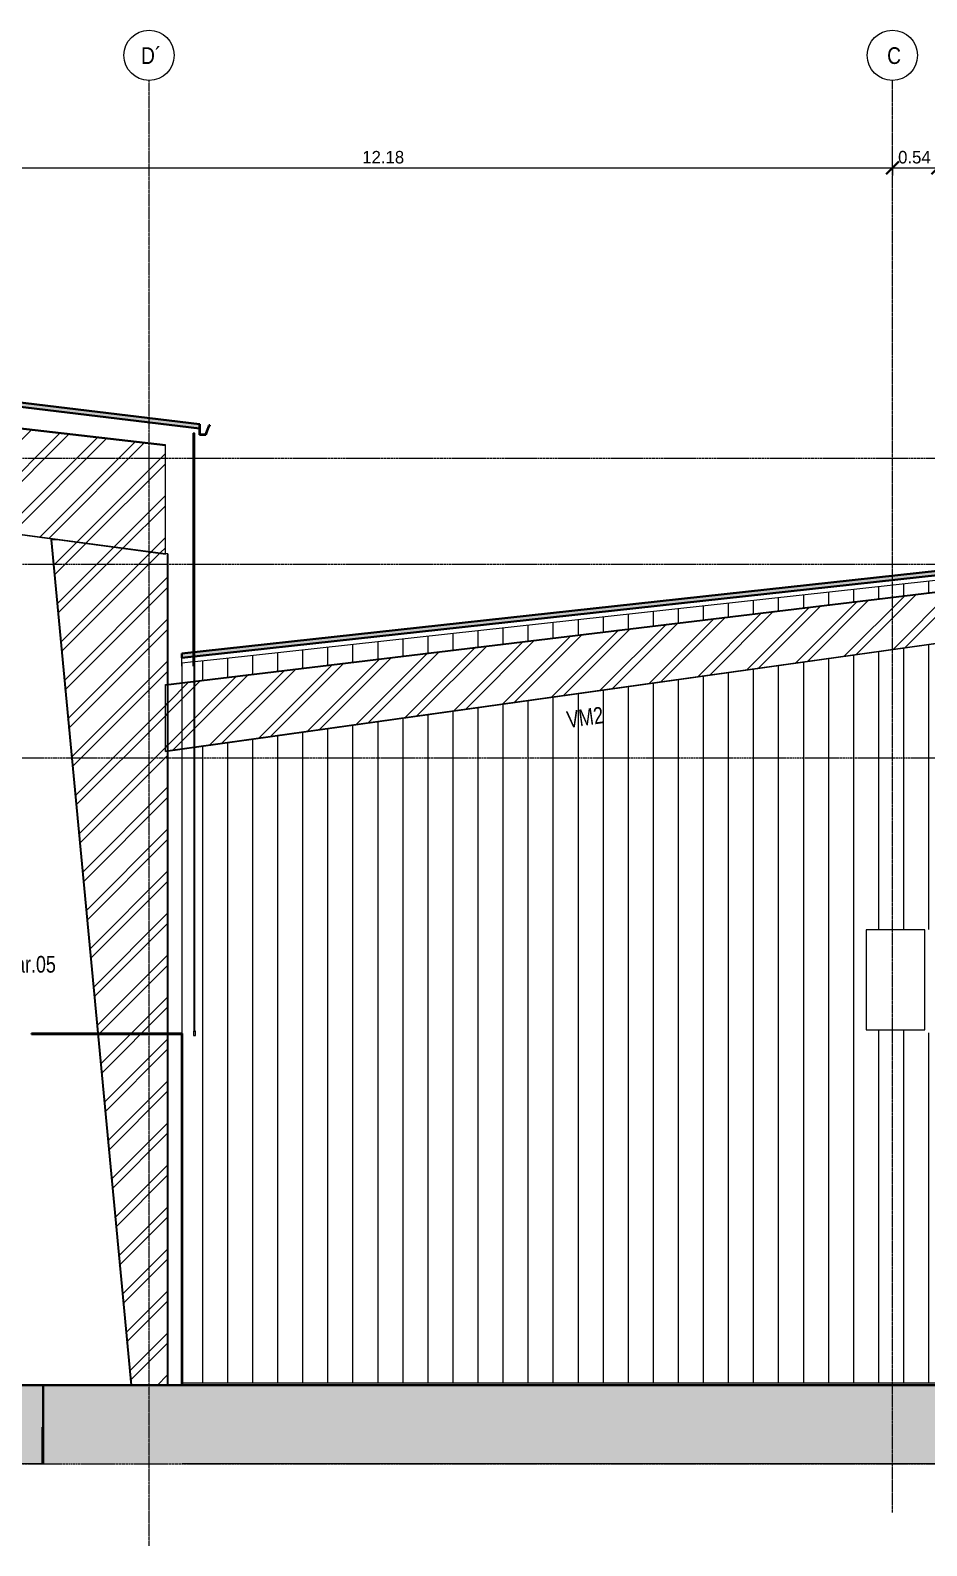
# Model space of a CAD drawing. Header units: centimetres. Extents: x -6646 to 16699, y -115 to 1717.
# Drawn here: x 13751 to 14825, y -98 to 1717 of the extents above; entities that cross this region are included whole.
import ezdxf

# ---------------------------------------------------------------- set-up
doc = ezdxf.new("R2010")
doc.units = ezdxf.units.CM
doc.linetypes.add('Centre', pattern=[3.175, 0.635, -0.475, 1.59, -0.475])
doc.linetypes.add('Grid Line', pattern=[2.2225, 1.27, -0.3175, 0.3175, -0.3175])
for name, color, linetype, lineweight in [('A-ANNO-DIMS', 7, 'Continuous', 9), ('A-ANNO-DIMS-100', 7, 'Continuous', 9), ('A-FLOR', 7, 'Continuous', 9), ('A-FLOR-LEVL', 7, 'Continuous', 9), ('A-FLOR-PATT', 7, 'Continuous', 35), ('A-ROOF', 7, 'Continuous', 9), ('A-ROOF-MCUT', 7, 'Continuous', 35), ('A-ROOF-OTLN', 7, 'Continuous', 9), ('A-ROOF-PATT', 7, 'Continuous', 35), ('A-WALL', 7, 'Continuous', 9), ('A-WALL-PATT', 7, 'Continuous', 35), ('C-BLDG-PADS', 7, 'Continuous', 9), ('M-EQPM', 7, 'Continuous', 9), ('S-BEAM', 7, 'Continuous', 9), ('S-BEAM-IDEN', 7, 'Continuous', 18), ('S-COLS', 7, 'Continuous', 9), ('S-COLS-IDEN', 7, 'Continuous', 9), ('S-GRID', 7, 'Continuous', 9), ('S-GRID-IDEN', 7, 'Continuous', 9)]:
    doc.layers.add(name, color=color, linetype=linetype, lineweight=lineweight)
doc.styles.add('Century Gothic_1', font='GOTHIC.TTF', dxfattribs={"height": 15})
doc.styles.add('Century Gothic_2', font='GOTHIC.TTF', dxfattribs={"width": 0.8, "height": 20})
doc.styles.add('Saira Condensed', font='SairaCondensed-Regular.ttf', dxfattribs={"height": 20})
doc.dimstyles.new('FCA_N_Cotas_E100', dxfattribs={"dimscale": 30.48, "dimtxt": 15.662524, "dimasz": 0.492126, "dimexe": 0.656168, "dimexo": 0.656168, "dimgap": 0.032808, "dimtad": 1, "dimlfac": 0.01, "dimrnd": 0.01, "dimzin": 0, "dimdsep": 46, "dimtxsty": 'Century Gothic_1', "dimblk1": 'OBLIQUE', "dimblk2": 'OBLIQUE', "dimsah": 1, "dimcen": 0.09, "dimdle": 0.656168, "dimadec": 3, "dimazin": 2, "dimtfac": 1, "dimtdec": 4, "dimtix": 1, "dimtmove": 0, "dimatfit": 3, "dimfxl": 1, "dimtvp": 1, "dimtolj": 1, "dimtzin": 0, "dimarcsym": 2})
pattern_1 = [(45, (16122.79, 0), (-25.14472, 25.14472), []), (45, (16122.79, 38.1), (-25.14472, 25.14472), [])]

# ---------------------------------------------------------------- blocks, each defined once
blk = doc.blocks.new('RVR-PQ-Extractor - 0_70x1_20-1839096-Elevación Eje 22')
at = {"layer": 'M-EQPM', "color": 254, "true_color": 0xcccccc}
for p, q in [((-780.3, 639.7), (-780.3, 519.7)), ((-710.3, 639.7), (-780.3, 639.7)), ((-710.3, 519.7), (-710.3, 639.7)), ((-780.3, 519.7), (-710.3, 519.7))]:
    blk.add_line(p, q, dxfattribs=at)
blk = doc.blocks.new('PQ_RVR_ARQ-01_ZZ_ZZ_MO_T_A_rvt-3-Elevación Eje 22')
at = {"layer": 'A-FLOR', "true_color": 0xeaeaea}
h = blk.add_hatch(color=254, dxfattribs=at)
h.paths.add_polyline_path([(-2198.9, 514.5), (-2182.1, 514.5), (-2182.1, 515.5), (-2198.9, 515.5)])
h.paths.add_polyline_path([(-2338.9, 514.5), (-2282.9, 514.5), (-2283, 515.5), (-2362.2, 515.5), (-2362.2, 514.5)])
at = {"layer": 'A-ROOF-PATT', "lineweight": 9, "true_color": 0xeaeaea}
for points in [[(-2160.9, 1240.2), (-2160.9, 1245.2), (-4136.8, 1483.4), (-6109.6, 1250.8), (-6109.6, 1245.8), (-4136.8, 1478.4), (-2201.9, 1245.1)], [(-247.9, 964), (-247.9, 969.1), (-1206.2, 1077.3), (-2182.3, 970.5), (-2182.3, 965.5), (-1206.2, 1072.3), (-281.8, 967.9)]]:
    blk.add_hatch(color=254, dxfattribs=at).paths.add_polyline_path(points)
at = {"layer": 'A-WALL-PATT', "lineweight": 9, "true_color": 0xeaeaea}
for points in [[(-2168, 955.5), (-2167.5, 955.5), (-2167.5, 1234.5), (-2168, 1234.5), (-2168, 976.5)], [(-2181.6, 94), (-2181.6, 515.5), (-2182.1, 515.5), (-2182.1, 94)]]:
    blk.add_hatch(color=254, dxfattribs=at).paths.add_polyline_path(points)
at = {"layer": 'A-WALL-PATT', "lineweight": 9, "true_color": 0xf2f2f2}
h = blk.add_hatch(dxfattribs=at)
h.set_pattern_fill('FP_17', style=0, pattern_type=2)
h.set_pattern_definition([(90, (7.864, 0), (-30, 2e-15), [])])
h.paths.add_polyline_path([(-2181.6, 96.5), (-595.7, 96.5), (-595.7, 394.9), (-337.6, 394.9), (-337.6, 96.5), (-325.6, 96.5), (-351.2, 869.8), (-1217.7, 991), (-2167, 858.2), (-2167, 518), (-2165.7, 518), (-2165.7, 513), (-2168.2, 513), (-2168.2, 518), (-2167.5, 518), (-2167.5, 858.1), (-2182.1, 856.1), (-2182.1, 515.5), (-2181.6, 515.5), (-2181.6, 195.2)])
h.paths.add_polyline_path([(-258.3, 96.5), (-257.6, 96.5), (-257.6, 964.4), (-1206.4, 1066.1), (-2167, 960.5), (-2167, 937.5), (-1217.5, 1051.9), (-281.8, 940.7), (-281.8, 883.3), (-284.9, 861.1), (-281.2, 860.6), (-281.2, 96.5), (-258.3, 96.5)])
h.paths.add_polyline_path([(-717.7, 377.1), (-717.7, 383.2), (-640, 383.2), (-640, 377.1), (-644, 377.1), (-644, 382.2), (-713.7, 382.2), (-713.7, 377.1)])
h.paths.add_polyline_path([(-1213.5, 516), (-1287.3, 516), (-1287.3, 639.8), (-1213.5, 639.8), (-1213.5, 517.1)])
h.paths.add_polyline_path([(-634.6, 518.2), (-708.2, 518.2), (-708.2, 642), (-634.4, 642), (-634.4, 518.2)])
h.paths.add_polyline_path([(-1311.4, 519.7), (-1362, 519.7), (-1362, 639.7), (-1292, 639.7), (-1292, 519.7), (-1293, 519.7)])
h.paths.add_polyline_path([(-780.3, 519.7), (-780.3, 639.7), (-710.3, 639.7), (-710.3, 519.7), (-779.3, 519.7)])
h.paths.add_polyline_path([(-2182.1, 935.7), (-2167.5, 937.4), (-2167.5, 955.5), (-2168, 955.5), (-2168, 960.4), (-2182.1, 958.9)])
at = {"layer": 'A-FLOR', "color": 254, "lineweight": 35, "true_color": 0xcccccc}
for p, q in [((-2182.1, 515.5), (-2362.2, 515.5)), ((-2362.2, 515.5), (-2362.2, 514.5)), ((-2362.2, 514.5), (-2182.1, 514.5)), ((-2182.1, 514.5), (-2182.1, 515.5)), ((-2348.2, 94), (-5918.3, 94)), ((-270.8, 94), (-2181.6, 94))]:
    blk.add_line(p, q, dxfattribs=at)
at = {"layer": 'A-ROOF', "color": 254, "lineweight": 35, "true_color": 0xcccccc}
for p, q in [((-2160.9, 1245.2), (-4136.8, 1483.4)), ((-4136.8, 1478.4), (-2160.9, 1240.2)), ((-2160.9, 1240.2), (-2160.9, 1245.2)), ((-1206.2, 1077.3), (-2182.3, 970.5)), ((-2182.3, 965.5), (-1206.2, 1072.3)), ((-2182.3, 970.5), (-2182.3, 965.5))]:
    blk.add_line(p, q, dxfattribs=at)
at = {"layer": 'A-ROOF-MCUT', "color": 254, "true_color": 0xcccccc}
for p, q in [((-2160.6, 1245.2), (-2160.9, 1245.2)), ((-2160.9, 1245.2), (-2160.9, 1232.7)), ((-2160.6, 1233.1), (-2160.6, 1245.2)), ((-2149.9, 1243), (-2153.7, 1233.1)), ((-2153.5, 1232.7), (-2149.7, 1242.7)), ((-2148.7, 1243), (-2149.9, 1243)), ((-2148.4, 1244), (-2149.7, 1244)), ((-2149.7, 1244), (-2149.7, 1243.6)), ((-2149.7, 1243.6), (-2148.7, 1243.6)), ((-2149.7, 1242.7), (-2148.4, 1242.7)), ((-2148.7, 1243.6), (-2148.7, 1243)), ((-2148.4, 1242.7), (-2148.4, 1244)), ((-2160.9, 1232.7), (-2153.5, 1232.7)), ((-2153.7, 1233.1), (-2160.6, 1233.1))]:
    blk.add_line(p, q, dxfattribs=at)
at = {"layer": 'A-ROOF-OTLN', "color": 254, "true_color": 0xcccccc}
for q in [(-2182.3, 965.5), (-2182.1, 955.4)]:
    blk.add_line((-2182.3, 955.4), q, dxfattribs=at)
at = {"layer": 'A-WALL', "color": 254, "lineweight": 35, "true_color": 0xcccccc}
for p, q in [((-2168, 1234.5), (-2168, 955.5)), ((-2167.5, 1234.5), (-2168, 1234.5)), ((-2167.5, 955.5), (-2167.5, 1234.5)), ((-2168, 955.5), (-2167.5, 955.5)), ((-2181.6, 515.5), (-2182.1, 515.5)), ((-2182.1, 515.5), (-2182.1, 94)), ((-2181.6, 94), (-2181.6, 515.5)), ((-2181.6, 94), (-2348.2, 94)), ((-2182.1, 94), (-2181.6, 94)), ((-2348.2, 44), (-2349.2, 44)), ((-2349.2, 44), (-2349.2, -0.2)), ((-2348.2, -0.2), (-2348.2, 44))]:
    blk.add_line(p, q, dxfattribs=at)
at = {"layer": 'A-WALL', "color": 254, "true_color": 0xcccccc}
for p, q in [((-2167, 1234.5), (-2167.5, 1234.5)), ((-2167, 1234.5), (-2167, 972.2)), ((-1206.4, 1066.1), (-2132.7, 964.3)), ((-2167, 967.2), (-2167, 518)), ((-2132.7, 964.3), (-2167, 960.5)), ((-2168, 960.4), (-2182.1, 958.9)), ((-2182.1, 958.9), (-2182.1, 515.5)), ((-2167.5, 518), (-2167.5, 955.5)), ((-2167.5, 518), (-2167, 518))]:
    blk.add_line(p, q, dxfattribs=at)
at = {"layer": 'A-WALL', "color": 254, "lineweight": 18, "true_color": 0xcccccc}
for p, q in [((-2165.7, 518), (-2168.2, 518)), ((-2168.2, 518), (-2168.2, 513)), ((-2168.2, 513), (-2165.7, 513)), ((-2165.7, 513), (-2165.7, 518)), ((-595.7, 96.5), (-2181.6, 96.5))]:
    blk.add_line(p, q, dxfattribs=at)
at = {"layer": 'C-BLDG-PADS', "color": 254, "lineweight": 18, "true_color": 0xdadada}
for p, q in [((-2348.2, 0), (-5918.3, 0)), ((-2348.2, -0.2), (-2348.2, 0)), ((-270.8, 0), (-2181.6, 0)), ((-2181.6, 0), (-2181.6, -0.2))]:
    blk.add_line(p, q, dxfattribs=at)
at = {"layer": 'M-EQPM', "color": 254, "lineweight": 70, "true_color": 0xdadada}
blk.add_blockref('RVR-PQ-Extractor - 0_70x1_20-1839096-Elevación Eje 22', (-581.8, 0), dxfattribs=at)
blk = doc.blocks.new('Grid - 3mm-1819951-Elevación Eje 22')
at = {"layer": 'S-GRID-IDEN', "color": 253, "true_color": 0xaaaaaa}
blk.add_circle((-1330.8, 1687.1), 30, dxfattribs=at)
blk = doc.blocks.new('DIMBLOCK54-Elevación Eje 22')
at = {"layer": 'A-ANNO-DIMS-100'}
for p, q in [((13566.3, 1552.4), (13566.3, 1572.4)), ((14784.2, 1552.4), (14784.2, 1572.4)), ((13566.3, 1552.4), (14784.2, 1552.4)), ((13566.3, 1552.4), (13566.3, 1543)), ((14784.2, 1552.4), (14784.2, 1543))]:
    blk.add_line(p, q, dxfattribs=at)
at = {"layer": 'A-ANNO-DIMS-100', "lineweight": 35}
for p, q in [((13566.3, 1552.4), (13558.8, 1544.9)), ((13566.3, 1552.4), (13573.8, 1559.9)), ((14784.2, 1552.4), (14776.7, 1544.9)), ((14784.2, 1552.4), (14791.7, 1559.9))]:
    blk.add_line(p, q, dxfattribs=at)
at = {"layer": 'A-ANNO-DIMS-100', "color": 0, "insert": (14149, 1572.6), "char_height": 15, "width": 62.948, "attachment_point": 1, "line_spacing_factor": 0.984502, "style": 'Century Gothic_1'}
blk.add_mtext('12.18', dxfattribs=at)
blk = doc.blocks.new('_Oblique')
at = {"color": 0, "linetype": 'ByBlock', "lineweight": -2}
blk.add_line((-0.5, -0.5), (0.5, 0.5), dxfattribs=at)
blk = doc.blocks.new('DIMBLOCK55-Elevación Eje 22')
at = {"layer": 'A-ANNO-DIMS-100'}
for p, q in [((14784.2, 1552.4), (14784.2, 1572.4)), ((14838.6, 1552.4), (14838.6, 1572.4)), ((14784.2, 1552.4), (14838.6, 1552.4)), ((14784.2, 1552.4), (14784.2, 1543)), ((14838.6, 1552.4), (14838.6, 1550.1))]:
    blk.add_line(p, q, dxfattribs=at)
at = {"layer": 'A-ANNO-DIMS-100', "lineweight": 35}
for p, q in [((14784.2, 1552.4), (14776.7, 1544.9)), ((14784.2, 1552.4), (14791.7, 1559.9)), ((14838.6, 1552.4), (14831.1, 1544.9)), ((14838.6, 1552.4), (14846.1, 1559.9))]:
    blk.add_line(p, q, dxfattribs=at)
at = {"layer": 'A-ANNO-DIMS-100', "color": 0, "insert": (14791, 1572.6), "char_height": 15, "width": 48.927, "attachment_point": 1, "line_spacing_factor": 0.984502, "style": 'Century Gothic_1'}
blk.add_mtext('0.54', dxfattribs=at)

msp = doc.modelspace()

# ---------------------------------------------------------------- hatches: boundary and pattern name
at = {"layer": 'A-FLOR-PATT', "lineweight": 9, "true_color": 0x9a9a9a}
h = msp.add_hatch(color=253, dxfattribs=at)
h.paths.add_polyline_path([(15833.107, 44), (15857.394, 44), (15857.394, 94), (13933.363, 94), (13933.363, 44), (15799.156, 44)])
h.paths.add_polyline_path([(10196.606, 44), (13753.677, 44), (13753.677, 94), (10027.212, 94), (10027.212, 44), (10176.934, 44)])
at = {"layer": 'A-WALL-PATT', "lineweight": 9, "true_color": 0x9a9a9a}
for points in [[(13712.809, -0.199), (13766.761, -0.199), (13766.761, 94), (13753.677, 94), (13753.677, 44), (13666.761, 44), (13666.761, -0.199), (13668.683, -0.199)], [(15181.768, -0.199), (15799.156, -0.199), (15799.156, 44), (13933.363, 44), (13933.363, 94), (13766.761, 94), (13766.761, -0.199), (14810.665, -0.199)]]:
    msp.add_hatch(color=253, dxfattribs=at).paths.add_polyline_path(points)
at = {"layer": 'S-BEAM', "true_color": 0xc0c0c0}
h = msp.add_hatch(dxfattribs=at)
h.set_pattern_fill('FP_19', color=9, style=0, pattern_type=2)
h.set_pattern_definition(pattern_1)
h.paths.add_polyline_path([(13913.072, 1219.91), (13913.072, 1220.496), (11983.424, 1441.149), (11983.424, 1440.564), (13668.683, 1247.855)])
h = msp.add_hatch(dxfattribs=at)
h.set_pattern_fill('FP_20', color=9, style=0, pattern_type=2)
h.set_pattern_definition(pattern_1)
h.paths.add_polyline_path([(13913.072, 1090.342), (13913.072, 1219.91), (11983.424, 1440.564), (11983.424, 1347.841), (13872.311, 1095.781)])
h = msp.add_hatch(dxfattribs=at)
h.set_pattern_fill('FP_19', color=9, style=0, pattern_type=2)
h.set_pattern_definition(pattern_1)
h.paths.add_polyline_path([(13913.072, 1089.755), (13913.072, 1090.342), (11983.424, 1347.841), (11983.424, 1347.254), (13668.683, 1122.367)])
h = msp.add_hatch(dxfattribs=at)
h.set_pattern_fill('FP_20', color=9, style=0, pattern_type=2)
h.set_pattern_definition(pattern_1)
h.paths.add_polyline_path([(13913.072, 932.686), (14897.21, 1051.333), (14897.21, 1051.919), (13913.072, 933.272)])
h = msp.add_hatch(dxfattribs=at)
h.set_pattern_fill('FP_19', color=9, style=0, pattern_type=2)
h.set_pattern_definition(pattern_1)
h.paths.add_polyline_path([(13913.072, 853.898), (13915.407, 854.225), (13915.407, 932.967), (13913.072, 932.686)])
h.paths.add_polyline_path([(13915.989, 854.306), (14897.21, 991.581), (14897.21, 1051.333), (13915.989, 933.037), (13915.989, 932.686)])
h = msp.add_hatch(dxfattribs=at)
h.set_pattern_fill('FP_19', color=9, style=0, pattern_type=2)
h.set_pattern_definition(pattern_1)
h.paths.add_polyline_path([(13913.072, 853.31), (14897.21, 990.994), (14897.21, 991.581), (13913.072, 853.898)])
at = {"layer": 'S-COLS', "true_color": 0xc0c0c0}
h = msp.add_hatch(dxfattribs=at)
h.set_pattern_fill('FP_20', color=9, style=0, pattern_type=2)
h.set_pattern_definition(pattern_1)
h.paths.add_polyline_path([(13871.729, 94), (13872.311, 94), (13776.571, 1106.769), (13775.989, 1106.769), (13862.167, 195.15)])
h = msp.add_hatch(dxfattribs=at)
h.set_pattern_fill('FP_20', color=9, style=0, pattern_type=2)
h.set_pattern_definition(pattern_1)
h.paths.add_polyline_path([(13915.407, 94), (13915.407, 853.637), (13913.072, 853.31), (13913.072, 933.272), (13915.407, 933.553), (13915.407, 1090.031), (13913.072, 1090.342), (13913.072, 1089.755), (13785.568, 1106.769), (13776.571, 1106.769), (13872.311, 94)])
h = msp.add_hatch(dxfattribs=at)
h.set_pattern_fill('FP_20', color=9, style=0, pattern_type=2)
h.set_pattern_definition(pattern_1)
h.paths.add_polyline_path([(13915.407, 94), (13915.989, 94), (13915.989, 853.718), (13915.407, 853.637), (13915.407, 195.15)])
h.paths.add_polyline_path([(13915.407, 854.225), (13915.989, 854.306), (13915.989, 933.037), (13915.407, 932.967), (13915.407, 932.686)])
h.paths.add_polyline_path([(13915.407, 933.553), (13915.989, 933.623), (13915.989, 1089.953), (13915.407, 1090.031), (13915.407, 976.548)])

# ---------------------------------------------------------------- linework, layer by layer
at = {"layer": 'A-FLOR', "lineweight": 35}
for p, q in [((13753.677, 94), (10089.55, 94)), ((15789.429, 94), (13933.363, 94))]:
    msp.add_line(p, q, dxfattribs=at)
at = {"layer": 'A-FLOR-LEVL', "color": 253, "linetype": 'Centre', "true_color": 0xaaaaaa}
for p, q in [((9630.136, 1204.505), (16194.168, 1204.505)), ((9630.136, 1077.508), (16194.168, 1077.508)), ((16194.168, 845.103), (9630.136, 845.103)), ((9630.136, 94), (16194.168, 94)), ((9630.136, 0), (16194.168, 0))]:
    msp.add_line(p, q, dxfattribs=at)
at = {"layer": 'A-WALL', "lineweight": 35}
for p, q in [((13871.729, 94), (13753.677, 94)), ((13766.761, -0.199), (13766.761, 94)), ((13915.407, 94), (13872.311, 94)), ((13933.363, 94), (13915.989, 94))]:
    msp.add_line(p, q, dxfattribs=at)
at = {"layer": 'S-BEAM'}
for p, q in [((13913.072, 1220.496), (11983.424, 1441.149)), ((11983.424, 1440.564), (13913.072, 1219.91)), ((11983.424, 1347.841), (13913.072, 1090.342)), ((11983.424, 1347.254), (13913.072, 1089.755)), ((13913.072, 1219.91), (13913.072, 1220.496)), ((13913.072, 1090.342), (13913.072, 1219.91)), ((13913.072, 1089.755), (13913.072, 1090.342)), ((13913.072, 933.272), (14897.21, 1051.919)), ((13913.072, 932.686), (14897.21, 1051.333)), ((13913.072, 853.898), (14897.21, 991.581)), ((13913.072, 853.31), (14897.21, 990.994)), ((13913.072, 932.686), (13913.072, 933.272)), ((13913.072, 853.898), (13913.072, 932.686)), ((13913.072, 853.31), (13913.072, 853.898))]:
    msp.add_line(p, q, dxfattribs=at)
at = {"layer": 'S-COLS'}
for p, q in [((13775.989, 1106.769), (13776.571, 1106.769)), ((13775.989, 1106.769), (13871.729, 94)), ((13785.568, 1106.769), (13776.571, 1106.769)), ((13776.571, 1106.769), (13872.311, 94)), ((13915.407, 1090.031), (13913.072, 1090.342)), ((13915.407, 1090.031), (13915.407, 933.553)), ((13915.989, 1089.953), (13915.407, 1090.031)), ((13915.989, 1089.953), (13915.989, 933.623)), ((13915.407, 932.967), (13915.407, 854.225)), ((13915.989, 933.037), (13915.989, 854.306)), ((13915.407, 853.637), (13915.407, 94)), ((13915.989, 853.718), (13915.989, 94)), ((13871.729, 94), (13872.311, 94)), ((13915.989, 94), (13915.407, 94))]:
    msp.add_line(p, q, dxfattribs=at)
at = {"layer": 'S-GRID', "color": 253, "linetype": 'Grid Line', "true_color": 0xaaaaaa}
for p, q in [((13893.548, -98.157), (13893.548, 1657.076)), ((14784.151, -58.405), (14784.151, 1657.076))]:
    msp.add_line(p, q, dxfattribs=at)

# ---------------------------------------------------------------- block references
at = {"lineweight": 5}
msp.add_blockref('PQ_RVR_ARQ-01_ZZ_ZZ_MO_T_A_rvt-3-Elevación Eje 22', (16114.924, 0), dxfattribs=at)
at = {"layer": 'S-GRID-IDEN', "color": 253, "true_color": 0xaaaaaa}
for p in [(15224.321, 0), (16114.924, 0)]:
    msp.add_blockref('Grid - 3mm-1819951-Elevación Eje 22', p, dxfattribs=at)

# ---------------------------------------------------------------- texts
at = {"layer": 'S-BEAM-IDEN', "lineweight": 9, "insert": (14392.807, 901.049), "char_height": 20, "width": 60.2869, "attachment_point": 1, "rotation": 7.964134, "style": 'Century Gothic_2'}
msp.add_mtext('VM2', dxfattribs=at)
at = {"layer": 'S-COLS-IDEN', "insert": (13679.597, 608.306), "char_height": 20, "width": 134.6835, "attachment_point": 1, "style": 'Century Gothic_2'}
msp.add_mtext('PM-Var.05', dxfattribs=at)
at = {"layer": 'S-GRID-IDEN', "color": 253, "true_color": 0xaaaaaa, "char_height": 20, "attachment_point": 1, "style": 'Saira Condensed'}
for s, insert, width in [('D´', (13883.975, 1696.755), 22.44725), ('C', (14777.878, 1696.755), 14.43037)]:
    msp.add_mtext(s, dxfattribs=dict(at, insert=insert, width=width))

# ---------------------------------------------------------------- dimensions: what is measured, and where the dimension line sits
at = {"layer": 'A-ANNO-DIMS'}
for base, p1, p2, override, picture, middle in [((14784.151, 1552.411), (13566.262, 1563.018), (14784.151, 1563.018), {"dimpost": '<>', "dimfxl": 1217.889225}, 'DIMBLOCK54-Elevación Eje 22', (14175.207, 1561.288)), ((14838.607, 1552.411), (14784.151, 1563.018), (14838.607, 1530.076), {"dimpost": '<>', "dimfxl": 63.644325}, 'DIMBLOCK55-Elevación Eje 22', (14811.379, 1561.288))]:
    dim = msp.add_linear_dim(base=base, p1=p1, p2=p2, dimstyle='FCA_N_Cotas_E100', override=override, dxfattribs=at)
    dim.commit()
    dim.dimension.update_dxf_attribs({"geometry": picture, "text_midpoint": middle})

doc.saveas('drawing.dxf')
